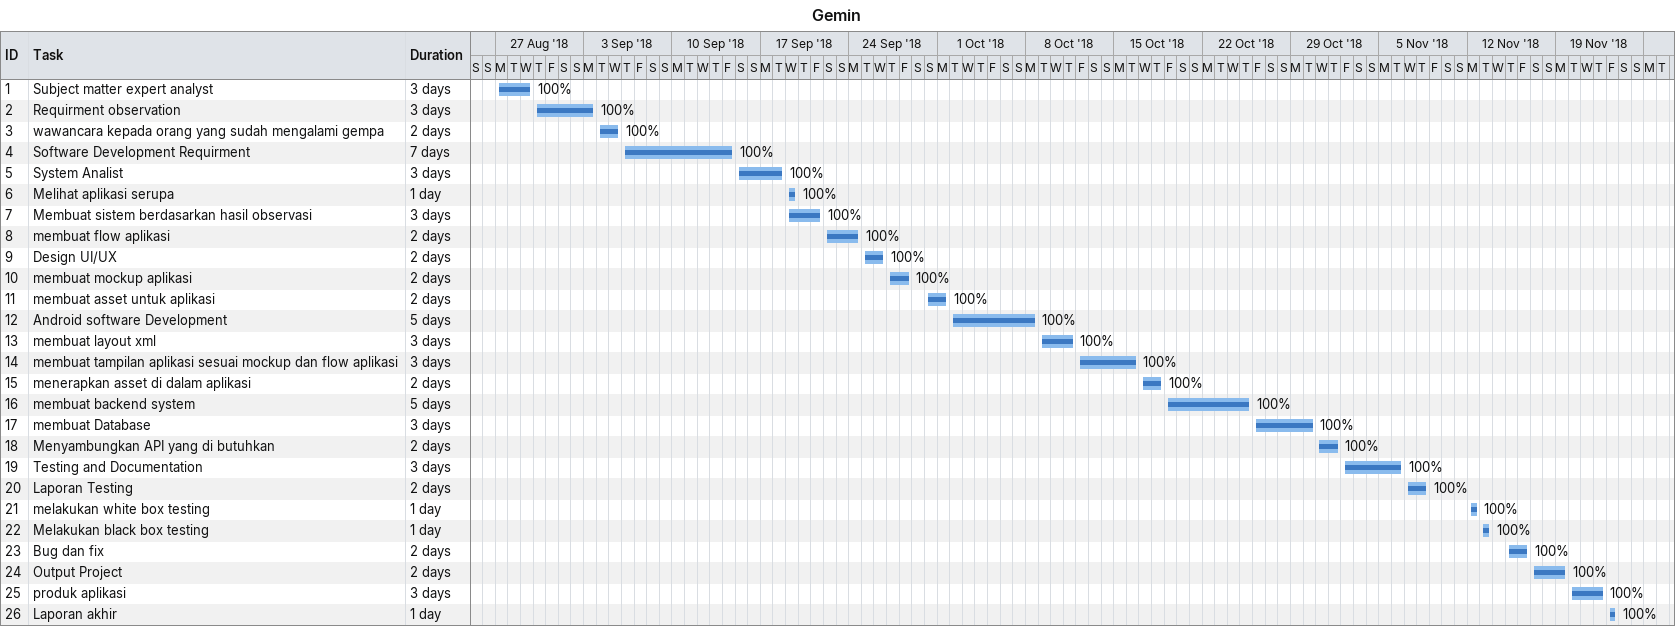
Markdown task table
Gemin

| ID | Task | Duration | Start | Finish | % complete |
|---|---|---|---|---|---|
| 1 | Subject matter expert analyst | 3d | 2018-08-27 | 2018-08-29 | 100 |
| 2 | Requirment observation | 3d | 2018-08-30 | 2018-09-03 | 100 |
| 3 | wawancara kepada orang yang sudah mengalami gempa | 2d | 2018-09-04 | 2018-09-05 | 100 |
| 4 | Software Development Requirment | 7d | 2018-09-06 | 2018-09-14 | 100 |
| 5 | System Analist | 3d | 2018-09-15 | 2018-09-18 | 100 |
| 6 | Melihat aplikasi serupa | 1d | 2018-09-19 | 2018-09-19 | 100 |
| 7 | Membuat sistem berdasarkan hasil observasi | 3d | 2018-09-19 | 2018-09-21 | 100 |
| 8 | membuat flow aplikasi | 2d | 2018-09-22 | 2018-09-24 | 100 |
| 9 | Design UI/UX | 2d | 2018-09-25 | 2018-09-26 | 100 |
| 10 | membuat mockup aplikasi | 2d | 2018-09-27 | 2018-09-28 | 100 |
| 11 | membuat asset untuk aplikasi | 2d | 2018-09-30 | 2018-10-01 | 100 |
| 12 | Android software Development | 5d | 2018-10-02 | 2018-10-08 | 100 |
| 13 | membuat layout xml | 3d | 2018-10-09 | 2018-10-11 | 100 |
| 14 | membuat tampilan aplikasi sesuai mockup dan flow aplikasi | 3d | 2018-10-12 | 2018-10-16 | 100 |
| 15 | menerapkan asset di dalam aplikasi | 2d | 2018-10-17 | 2018-10-18 | 100 |
| 16 | membuat backend system | 5d | 2018-10-19 | 2018-10-25 | 100 |
| 17 | membuat Database | 3d | 2018-10-26 | 2018-10-30 | 100 |
| 18 | Menyambungkan API yang di butuhkan | 2d | 2018-10-31 | 2018-11-01 | 100 |
| 19 | Testing and Documentation | 3d | 2018-11-02 | 2018-11-06 | 100 |
| 20 | Laporan Testing | 2d | 2018-11-07 | 2018-11-08 | 100 |
| 21 | melakukan white box testing | 1d | 2018-11-12 | 2018-11-12 | 100 |
| 22 | Melakukan black box testing | 1d | 2018-11-13 | 2018-11-13 | 100 |
| 23 | Bug dan fix | 2d | 2018-11-15 | 2018-11-16 | 100 |
| 24 | Output Project | 2d | 2018-11-17 | 2018-11-19 | 100 |
| 25 | produk aplikasi | 3d | 2018-11-20 | 2018-11-22 | 100 |
| 26 | Laporan akhir | 1d | 2018-11-23 | 2018-11-23 | 100 |
